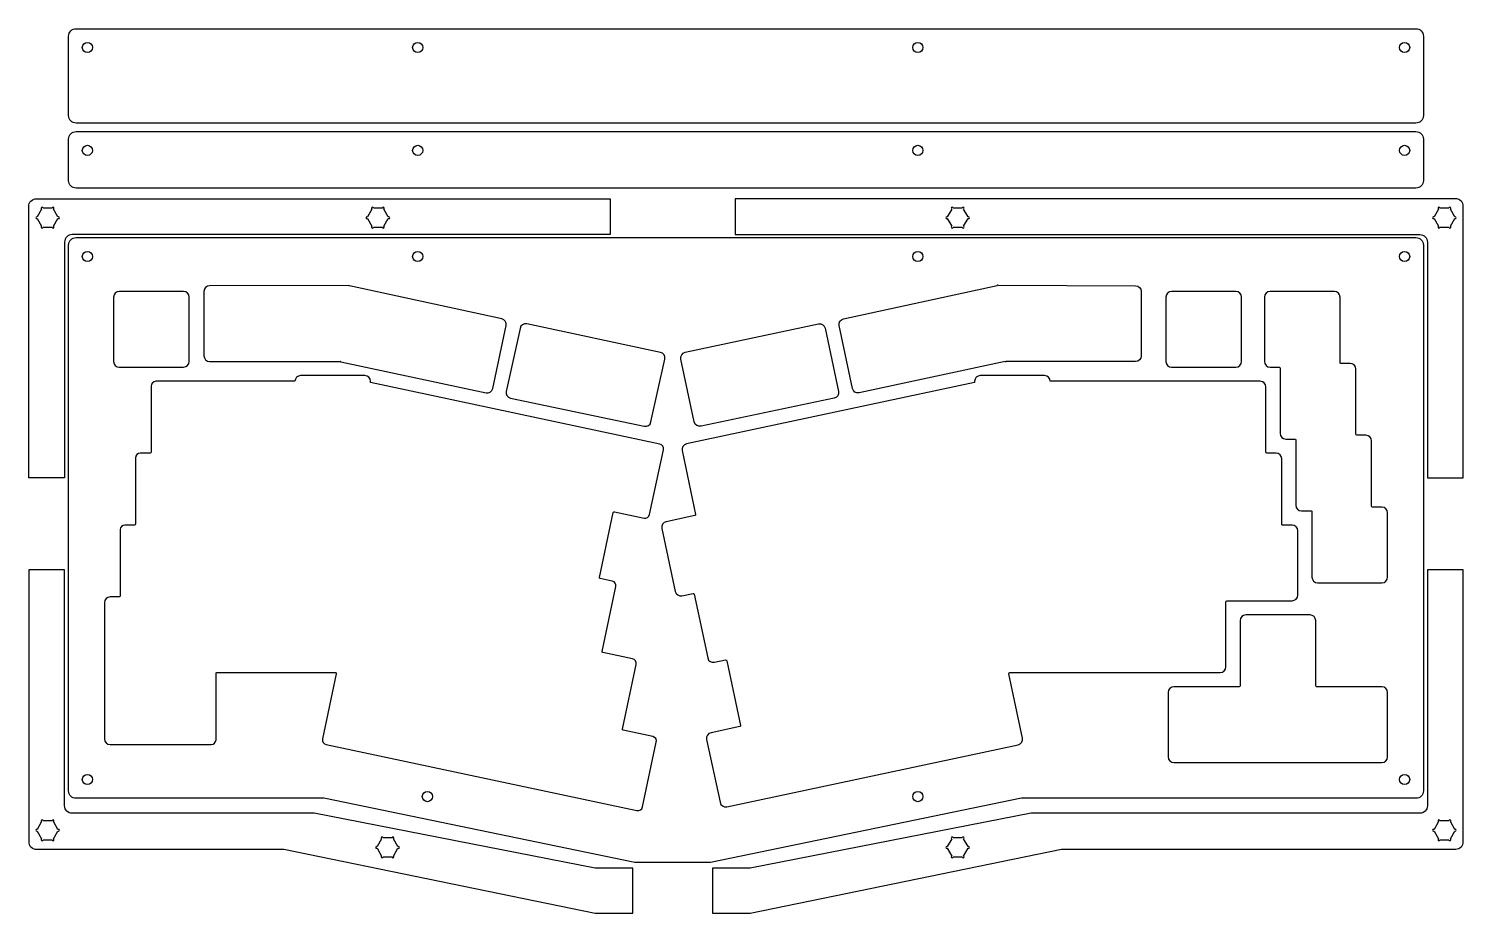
# Model space of a CAD drawing. Header units: millimetres. Extents: x -95 to 285, y -115 to 309.
# Drawn here: x -95 to 285.2, y 75 to 309.4 of the extents above; entities that cross this region are included whole.
import ezdxf

# ---------------------------------------------------------------- set-up
doc = ezdxf.new("R2010")
doc.units = ezdxf.units.MM
doc.layers.get('0').update_dxf_attribs({"linetype": 'CONTINUOUS'})

msp = doc.modelspace()

# ---------------------------------------------------------------- linework, layer by layer
for p, q in [((-82.44, 309.43), (272.65, 309.43)), ((-84.44, 286.43), (-84.44, 307.43)), ((274.65, 307.43), (274.65, 286.43)), ((272.65, 284.43), (-82.44, 284.43)), ((-82.44, 282.18), (272.65, 282.18)), ((-84.44, 269.18), (-84.44, 280.18)), ((274.65, 280.18), (274.65, 269.18)), ((272.65, 267.18), (-82.44, 267.18)), ((-94.99, 190.37), (-94.99, 262.35)), ((-92.99, 264.35), (59.1, 264.35)), ((59.1, 264.35), (59.1, 254.85)), ((283.2, 264.35), (92.21, 264.35)), ((92.21, 264.35), (92.21, 254.85)), ((285.2, 190.37), (285.2, 262.35)), ((-91.56, 261.64), (-92.76, 259.56)), ((-92.76, 259.14), (-91.56, 257.06)), ((-88.8, 261.85), (-91.19, 261.85)), ((-87.23, 259.56), (-88.43, 261.64)), ((-88.43, 257.06), (-87.23, 259.14)), ((-4.03, 261.64), (-5.22, 259.56)), ((-5.22, 259.14), (-4.03, 257.06)), ((-1.27, 261.85), (-3.65, 261.85)), ((0.3, 259.56), (-0.89, 261.64)), ((-0.89, 257.06), (0.3, 259.14)), ((149.65, 261.64), (148.45, 259.56)), ((148.45, 259.14), (149.65, 257.06)), ((152.41, 261.85), (150.02, 261.85)), ((153.98, 259.56), (152.78, 261.64)), ((152.78, 257.06), (153.98, 259.14)), ((278.64, 261.64), (277.44, 259.56)), ((277.44, 259.14), (278.64, 257.06)), ((281.4, 261.85), (279.01, 261.85)), ((282.97, 259.56), (281.77, 261.64)), ((281.77, 257.06), (282.97, 259.14)), ((-91.19, 256.85), (-88.8, 256.85)), ((59.1, 254.85), (-83.5, 254.85)), ((-3.65, 256.85), (-1.27, 256.85)), ((92.21, 254.85), (273.71, 254.85)), ((150.02, 256.85), (152.41, 256.85)), ((279.01, 256.85), (281.4, 256.85)), ((-85.5, 252.85), (-85.5, 190.37)), ((-84.44, 107.48), (-84.44, 252.06)), ((-82.44, 254.06), (272.65, 254.06)), ((274.65, 252.06), (274.65, 107.48)), ((275.71, 252.85), (275.71, 190.37)), ((-53.95, 239.81), (-71, 239.81)), ((-48.54, 239.8), (-48.54, 222.75)), ((-10.18, 241.34), (-47.04, 241.3)), ((30.37, 232.54), (-9.96, 241.32)), ((120.95, 232.54), (161.68, 241.41)), ((161.89, 241.43), (198.34, 241.3)), ((199.84, 239.8), (199.84, 222.74)), ((224.96, 239.8), (207.91, 239.8)), ((251.04, 239.8), (233.99, 239.8)), ((-72.5, 238.31), (-72.5, 221.21)), ((-52.45, 221.26), (-52.45, 238.31)), ((206.41, 238.3), (206.41, 221.2)), ((226.46, 221.25), (226.46, 238.3)), ((232.49, 238.3), (232.49, 221.25)), ((252.54, 221), (252.54, 238.3)), ((27.98, 214.08), (31.52, 230.76)), ((35.23, 230.02), (31.52, 213.33)), ((72.45, 223.64), (37.01, 231.18)), ((79.01, 223.68), (114.32, 231.18)), ((116.1, 230.03), (119.65, 213.3)), ((123.34, 214.08), (119.79, 230.76)), ((-47.04, 221.25), (-12.46, 221.21)), ((-12.25, 221.19), (26.2, 212.93)), ((69.9, 205.22), (73.6, 221.87)), ((81.4, 205.22), (77.85, 221.9)), ((163.82, 221.2), (125.11, 212.93)), ((198.34, 221.24), (164.03, 221.22)), ((255.21, 220.75), (252.79, 220.75)), ((-71, 219.71), (-53.95, 219.76)), ((-5.89, 217.49), (-22.94, 217.49)), ((174.24, 217.49), (157.19, 217.49)), ((207.91, 219.7), (224.96, 219.75)), ((233.99, 219.75), (236.41, 219.75)), ((236.66, 219.51), (236.66, 202.2)), ((256.71, 201.95), (256.71, 219.25)), ((-62.54, 214.74), (-62.54, 197.19)), ((-24.44, 215.99), (-61.29, 215.99)), ((-24.44, 215.99), (-24.44, 215.99)), ((-4.39, 215.63), (-4.39, 215.99)), ((72.25, 199.34), (-4.39, 215.63)), ((155.69, 215.63), (79.31, 199.4)), ((155.69, 215.99), (155.69, 215.63)), ((231.39, 215.99), (175.74, 215.99)), ((175.74, 215.99), (175.74, 215.99)), ((232.89, 197.19), (232.89, 214.49)), ((32.68, 211.55), (68.12, 204.07)), ((118.5, 211.52), (83.18, 204.07)), ((259.38, 201.7), (256.96, 201.7)), ((69.56, 180.69), (73.21, 197.86)), ((238.16, 200.7), (240.58, 200.7)), ((240.83, 200.46), (240.83, 183.15)), ((260.88, 182.9), (260.88, 200.2)), ((-66.7, 195.69), (-66.7, 178.14)), ((-62.78, 196.94), (-65.45, 196.94)), ((78.16, 197.62), (81.76, 180.69)), ((235.57, 196.94), (233.14, 196.94)), ((237.07, 178.13), (237.07, 195.44)), ((-85.5, 190.37), (-94.99, 190.37)), ((275.71, 190.37), (285.2, 190.37)), ((263.65, 182.65), (261.12, 182.65)), ((56.28, 164.04), (59.93, 181.21)), ((60.23, 181.4), (68.08, 179.73)), ((81.57, 180.4), (73.96, 178.78)), ((242.33, 181.65), (244.85, 181.65)), ((245.1, 181.4), (245.1, 164.1)), ((265.15, 164.1), (265.15, 181.15)), ((-70.76, 176.64), (-70.76, 159.09)), ((-66.95, 177.89), (-69.51, 177.89)), ((72.8, 177), (76.35, 160.32)), ((239.84, 177.89), (237.31, 177.89)), ((241.34, 159.34), (241.34, 176.39)), ((-85.5, 165.99), (-94.99, 165.99)), ((-94.99, 165.99), (-94.99, 94.01)), ((-85.5, 103.52), (-85.5, 165.99)), ((59.67, 163.07), (56.47, 163.74)), ((285.2, 166), (275.71, 166)), ((275.71, 166), (275.71, 103.52)), ((285.2, 94.02), (285.2, 166)), ((56.98, 144.42), (60.63, 161.58)), ((78.13, 159.17), (81.08, 159.8)), ((246.6, 162.6), (263.65, 162.6)), ((-74.94, 157.34), (-74.93, 121.24)), ((-71.01, 158.84), (-73.44, 158.84)), ((81.37, 159.61), (84.97, 142.68)), ((222.29, 140.29), (222.29, 157.59)), ((222.54, 157.84), (239.84, 157.84)), ((226.05, 152.58), (226.05, 135.27)), ((244.6, 154.08), (227.55, 154.08)), ((246.1, 135.27), (246.1, 152.58)), ((65.02, 142.45), (57.18, 144.12)), ((62.34, 123.8), (65.99, 140.97)), ((86.75, 141.53), (89.7, 142.15)), ((89.99, 141.96), (93.64, 124.79)), ((-45.35, 120.99), (-45.35, 138.54)), ((-45.1, 138.79), (-13.71, 138.79)), ((-13.47, 138.48), (-17.14, 121.22)), ((168.4, 121.46), (164.78, 138.48)), ((165.03, 138.79), (189.45, 138.79)), ((189.45, 138.79), (192.18, 138.79)), ((192.18, 138.79), (220.79, 138.79)), ((207, 133.53), (207, 116.48)), ((225.8, 135.03), (208.5, 135.03)), ((263.65, 135.03), (246.34, 135.03)), ((265.15, 116.48), (265.15, 133.53)), ((70.38, 121.84), (62.53, 123.51)), ((93.45, 124.5), (85.84, 122.88)), ((-73.43, 119.74), (-46.6, 119.74)), ((-16.17, 119.74), (66.21, 102.23)), ((67.69, 103.19), (71.34, 120.35)), ((84.68, 121.1), (88.23, 104.42)), ((90.01, 103.27), (167.25, 119.69)), ((208.5, 114.98), (263.65, 114.98)), ((-16.8, 105.48), (-82.44, 105.48)), ((65.66, 88.47), (-16.8, 105.48)), ((168.12, 105.48), (85.66, 88.47)), ((272.65, 105.48), (168.12, 105.48)), ((-91.56, 99.3), (-92.76, 97.23)), ((-88.8, 99.51), (-91.19, 99.51)), ((-87.23, 97.23), (-88.43, 99.3)), ((-19.36, 101.52), (-83.5, 101.52)), ((55.1, 87), (-19.36, 101.52)), ((170.68, 101.52), (96.21, 87)), ((273.71, 101.52), (170.68, 101.52)), ((278.64, 99.3), (277.44, 97.23)), ((281.4, 99.52), (279.01, 99.52)), ((282.97, 97.23), (281.77, 99.3)), ((-92.76, 96.8), (-91.56, 94.73)), ((-88.43, 94.73), (-87.23, 96.8)), ((277.44, 96.8), (278.64, 94.73)), ((281.77, 94.73), (282.97, 96.8)), ((-92.99, 92.01), (-27.36, 92.01)), ((-91.19, 94.51), (-88.8, 94.51)), ((-27.36, 92.01), (55.1, 75.01)), ((-1.46, 94.76), (-2.66, 92.69)), ((-2.66, 92.26), (-1.46, 90.19)), ((1.3, 94.98), (-1.09, 94.98)), ((2.87, 92.69), (1.67, 94.76)), ((1.67, 90.19), (2.87, 92.26)), ((96.21, 75.01), (178.68, 92.02)), ((149.65, 94.76), (148.45, 92.69)), ((148.45, 92.26), (149.65, 90.19)), ((152.41, 94.98), (150.02, 94.98)), ((153.98, 92.69), (152.78, 94.76)), ((152.78, 90.19), (153.98, 92.26)), ((178.68, 92.02), (283.2, 92.02)), ((279.01, 94.52), (281.4, 94.52)), ((-1.09, 89.98), (1.3, 89.98)), ((85.66, 88.47), (65.66, 88.47)), ((150.02, 89.98), (152.41, 89.98)), ((65.1, 87), (55.1, 87)), ((65.1, 75.01), (65.1, 87)), ((96.21, 87), (86.21, 87)), ((86.21, 87), (86.21, 75.01)), ((55.1, 75.01), (65.1, 75.01)), ((86.21, 75.01), (96.21, 75.01))]:
    msp.add_line(p, q)
at = {"extrusion": (1.81454e-14, 3.47812e-13, -1)}
msp.add_arc((10.18, 240.34), 1, 89.9325, 102.2801, dxfattribs=at)
for centre, start, end in [((161.89, 240.43), 89.7923, 102.2801), ((-12.46, 220.21), 77.8698, 89.9333)]:
    msp.add_arc(centre, 1, start, end)
at = {"extrusion": (1.22404e-16, 2.84307e-19, -1)}
msp.add_arc((-164.03, 220.22), 1, 77.9413, 89.962, dxfattribs=at)
for points in [[(-84.44, 307.43), (-84.44, 308.54), (-83.54, 309.43), (-82.44, 309.43)], [(272.65, 309.43), (273.75, 309.43), (274.65, 308.54), (274.65, 307.43)], [(-80.79, 304.43), (-80.79, 305.17), (-80.18, 305.78), (-79.44, 305.78)], [(-79.44, 303.08), (-80.18, 303.08), (-80.79, 303.69), (-80.79, 304.43)], [(-79.44, 305.78), (-78.7, 305.78), (-78.09, 305.17), (-78.09, 304.43)], [(-78.09, 304.43), (-78.09, 303.69), (-78.7, 303.08), (-79.44, 303.08)], [(6.75, 304.43), (6.75, 305.17), (7.35, 305.78), (8.1, 305.78)], [(8.1, 303.08), (7.35, 303.08), (6.75, 303.69), (6.75, 304.43)], [(8.1, 305.78), (8.84, 305.78), (9.45, 305.17), (9.45, 304.43)], [(9.45, 304.43), (9.45, 303.69), (8.84, 303.08), (8.1, 303.08)], [(139.31, 304.43), (139.31, 305.17), (139.92, 305.78), (140.66, 305.78)], [(140.66, 303.08), (139.92, 303.08), (139.31, 303.69), (139.31, 304.43)], [(140.66, 305.78), (141.4, 305.78), (142.01, 305.17), (142.01, 304.43)], [(142.01, 304.43), (142.01, 303.69), (141.4, 303.08), (140.66, 303.08)], [(268.3, 304.43), (268.3, 305.17), (268.91, 305.78), (269.65, 305.78)], [(269.65, 303.08), (268.91, 303.08), (268.3, 303.69), (268.3, 304.43)], [(269.65, 305.78), (270.39, 305.78), (271, 305.17), (271, 304.43)], [(271, 304.43), (271, 303.69), (270.39, 303.08), (269.65, 303.08)], [(-82.44, 284.43), (-83.54, 284.43), (-84.44, 285.33), (-84.44, 286.43)], [(274.65, 286.43), (274.65, 285.33), (273.75, 284.43), (272.65, 284.43)], [(-84.44, 280.18), (-84.44, 281.28), (-83.54, 282.18), (-82.44, 282.18)], [(272.65, 282.18), (273.75, 282.18), (274.65, 281.28), (274.65, 280.18)], [(-80.79, 277.18), (-80.79, 277.92), (-80.18, 278.53), (-79.44, 278.53)], [(-79.44, 278.53), (-78.7, 278.53), (-78.09, 277.92), (-78.09, 277.18)], [(6.75, 277.18), (6.75, 277.92), (7.35, 278.53), (8.1, 278.53)], [(8.1, 278.53), (8.84, 278.53), (9.45, 277.92), (9.45, 277.18)], [(139.31, 277.18), (139.31, 277.92), (139.92, 278.53), (140.66, 278.53)], [(140.66, 278.53), (141.4, 278.53), (142.01, 277.92), (142.01, 277.18)], [(268.3, 277.18), (268.3, 277.92), (268.91, 278.53), (269.65, 278.53)], [(269.65, 278.53), (270.39, 278.53), (271, 277.92), (271, 277.18)], [(-79.44, 275.83), (-80.18, 275.83), (-80.79, 276.44), (-80.79, 277.18)], [(-78.09, 277.18), (-78.09, 276.44), (-78.7, 275.83), (-79.44, 275.83)], [(8.1, 275.83), (7.35, 275.83), (6.75, 276.44), (6.75, 277.18)], [(9.45, 277.18), (9.45, 276.44), (8.84, 275.83), (8.1, 275.83)], [(140.66, 275.83), (139.92, 275.83), (139.31, 276.44), (139.31, 277.18)], [(142.01, 277.18), (142.01, 276.44), (141.4, 275.83), (140.66, 275.83)], [(269.65, 275.83), (268.91, 275.83), (268.3, 276.44), (268.3, 277.18)], [(271, 277.18), (271, 276.44), (270.39, 275.83), (269.65, 275.83)], [(-82.44, 267.18), (-83.54, 267.18), (-84.44, 268.08), (-84.44, 269.18)], [(274.65, 269.18), (274.65, 268.08), (273.75, 267.18), (272.65, 267.18)], [(-94.99, 262.35), (-94.99, 263.45), (-94.1, 264.35), (-92.99, 264.35)], [(285.2, 262.35), (285.2, 263.45), (284.31, 264.35), (283.2, 264.35)], [(-87.11, 259.6), (-87.15, 259.6), (-87.19, 259.58), (-87.23, 259.56)], [(0.43, 259.6), (0.38, 259.6), (0.34, 259.58), (0.3, 259.56)], [(154.1, 259.6), (154.06, 259.6), (154.02, 259.58), (153.98, 259.56)], [(283.09, 259.6), (283.05, 259.6), (283.01, 259.58), (282.97, 259.56)], [(-83.5, 254.85), (-84.6, 254.85), (-85.5, 253.95), (-85.5, 252.85)], [(273.71, 254.85), (274.81, 254.85), (275.71, 253.95), (275.71, 252.85)], [(-84.44, 252.06), (-84.44, 253.17), (-83.54, 254.06), (-82.44, 254.06)], [(272.65, 254.06), (273.75, 254.06), (274.65, 253.17), (274.65, 252.06)], [(-80.79, 249.06), (-80.79, 249.81), (-80.18, 250.41), (-79.44, 250.41)], [(-79.44, 247.71), (-80.18, 247.71), (-80.79, 248.32), (-80.79, 249.06)], [(-79.44, 250.41), (-78.7, 250.41), (-78.09, 249.81), (-78.09, 249.06)], [(-78.09, 249.06), (-78.09, 248.32), (-78.7, 247.71), (-79.44, 247.71)], [(6.75, 249.06), (6.75, 249.81), (7.35, 250.41), (8.1, 250.41)], [(8.1, 247.71), (7.35, 247.71), (6.75, 248.32), (6.75, 249.06)], [(8.1, 250.41), (8.84, 250.41), (9.45, 249.81), (9.45, 249.06)], [(9.45, 249.06), (9.45, 248.32), (8.84, 247.71), (8.1, 247.71)], [(139.31, 249.06), (139.31, 249.81), (139.92, 250.41), (140.66, 250.41)], [(140.66, 247.71), (139.92, 247.71), (139.31, 248.32), (139.31, 249.06)], [(140.66, 250.41), (141.4, 250.41), (142.01, 249.81), (142.01, 249.06)], [(142.01, 249.06), (142.01, 248.32), (141.4, 247.71), (140.66, 247.71)], [(268.3, 249.06), (268.3, 249.81), (268.91, 250.41), (269.65, 250.41)], [(269.65, 247.71), (268.91, 247.71), (268.3, 248.32), (268.3, 249.06)], [(269.65, 250.41), (270.39, 250.41), (271, 249.81), (271, 249.06)], [(271, 249.06), (271, 248.32), (270.39, 247.71), (269.65, 247.71)], [(-71, 239.81), (-71.83, 239.81), (-72.5, 239.14), (-72.5, 238.31)], [(-52.45, 238.31), (-52.45, 239.14), (-53.12, 239.81), (-53.95, 239.81)], [(-47.04, 241.3), (-47.87, 241.3), (-48.54, 240.62), (-48.54, 239.8)], [(198.34, 241.3), (199.17, 241.3), (199.84, 240.62), (199.84, 239.8)], [(207.91, 239.8), (207.08, 239.8), (206.41, 239.13), (206.41, 238.3)], [(226.46, 238.3), (226.46, 239.13), (225.78, 239.8), (224.96, 239.8)], [(233.99, 239.8), (233.16, 239.8), (232.49, 239.13), (232.49, 238.3)], [(252.54, 238.3), (252.54, 239.13), (251.86, 239.8), (251.04, 239.8)], [(31.52, 230.76), (31.7, 231.57), (31.18, 232.37), (30.37, 232.54)], [(119.79, 230.76), (119.62, 231.57), (120.14, 232.37), (120.95, 232.54)], [(37.01, 231.18), (36.2, 231.35), (35.41, 230.83), (35.23, 230.02)], [(114.32, 231.18), (115.13, 231.36), (115.93, 230.84), (116.1, 230.03)], [(-72.5, 221.21), (-72.5, 220.38), (-71.83, 219.71), (-71, 219.71)], [(-53.95, 219.76), (-53.12, 219.76), (-52.45, 220.43), (-52.45, 221.26)], [(-48.54, 222.75), (-48.54, 221.93), (-47.87, 221.25), (-47.04, 221.25)], [(73.6, 221.87), (73.78, 222.68), (73.26, 223.47), (72.45, 223.64)], [(77.85, 221.9), (77.68, 222.71), (78.2, 223.51), (79.01, 223.68)], [(199.84, 222.74), (199.84, 221.91), (199.17, 221.24), (198.34, 221.24)], [(206.41, 221.2), (206.41, 220.37), (207.08, 219.7), (207.91, 219.7)], [(224.96, 219.75), (225.78, 219.75), (226.46, 220.42), (226.46, 221.25)], [(232.49, 221.25), (232.49, 220.42), (233.16, 219.75), (233.99, 219.75)], [(252.79, 220.75), (252.65, 220.75), (252.54, 220.86), (252.54, 221)], [(256.71, 219.25), (256.71, 220.08), (256.03, 220.75), (255.21, 220.75)], [(-22.94, 217.49), (-23.77, 217.49), (-24.44, 216.82), (-24.44, 215.99)], [(-4.39, 215.99), (-4.39, 216.82), (-5.06, 217.49), (-5.89, 217.49)], [(157.19, 217.49), (156.36, 217.49), (155.69, 216.82), (155.69, 215.99)], [(175.74, 215.99), (175.74, 216.82), (175.07, 217.49), (174.24, 217.49)], [(236.41, 219.75), (236.55, 219.75), (236.66, 219.64), (236.66, 219.51)], [(-61.29, 215.99), (-61.98, 215.99), (-62.54, 215.43), (-62.54, 214.74)], [(26.2, 212.93), (27.01, 212.76), (27.81, 213.27), (27.98, 214.08)], [(31.52, 213.33), (31.35, 212.52), (31.87, 211.72), (32.68, 211.55)], [(119.65, 213.3), (119.83, 212.49), (119.31, 211.69), (118.5, 211.52)], [(125.11, 212.93), (124.3, 212.76), (123.51, 213.27), (123.34, 214.08)], [(232.89, 214.49), (232.89, 215.32), (232.22, 215.99), (231.39, 215.99)], [(68.12, 204.07), (68.93, 203.9), (69.73, 204.41), (69.9, 205.22)], [(83.18, 204.07), (82.37, 203.89), (81.57, 204.41), (81.4, 205.22)], [(236.66, 202.2), (236.66, 201.37), (237.33, 200.7), (238.16, 200.7)], [(256.96, 201.7), (256.82, 201.7), (256.71, 201.81), (256.71, 201.95)], [(260.88, 200.2), (260.88, 201.03), (260.21, 201.7), (259.38, 201.7)], [(73.21, 197.86), (73.35, 198.54), (72.92, 199.2), (72.25, 199.34)], [(79.31, 199.4), (78.5, 199.22), (77.99, 198.43), (78.16, 197.62)], [(240.58, 200.7), (240.72, 200.7), (240.83, 200.59), (240.83, 200.46)], [(-65.45, 196.94), (-66.14, 196.94), (-66.7, 196.38), (-66.7, 195.69)], [(-62.54, 197.19), (-62.54, 197.05), (-62.65, 196.94), (-62.78, 196.94)], [(233.14, 196.94), (233.01, 196.94), (232.89, 197.05), (232.89, 197.19)], [(237.07, 195.44), (237.07, 196.27), (236.39, 196.94), (235.57, 196.94)], [(240.83, 183.15), (240.83, 182.32), (241.5, 181.65), (242.33, 181.65)], [(261.12, 182.65), (260.99, 182.65), (260.88, 182.76), (260.88, 182.9)], [(265.15, 181.15), (265.15, 181.98), (264.48, 182.65), (263.65, 182.65)], [(59.93, 181.21), (59.96, 181.34), (60.09, 181.43), (60.23, 181.4)], [(68.08, 179.73), (68.75, 179.59), (69.42, 180.02), (69.56, 180.69)], [(73.96, 178.78), (73.15, 178.61), (72.63, 177.81), (72.8, 177)], [(81.76, 180.69), (81.78, 180.56), (81.7, 180.43), (81.57, 180.4)], [(244.85, 181.65), (244.99, 181.65), (245.1, 181.54), (245.1, 181.4)], [(-69.51, 177.89), (-70.2, 177.89), (-70.76, 177.33), (-70.76, 176.64)], [(-66.7, 178.14), (-66.7, 178), (-66.81, 177.89), (-66.95, 177.89)], [(237.31, 177.89), (237.18, 177.89), (237.07, 178), (237.07, 178.13)], [(241.34, 176.39), (241.34, 177.22), (240.66, 177.89), (239.84, 177.89)], [(56.47, 163.74), (56.34, 163.77), (56.25, 163.9), (56.28, 164.04)], [(245.1, 164.1), (245.1, 163.27), (245.77, 162.6), (246.6, 162.6)], [(263.65, 162.6), (264.48, 162.6), (265.15, 163.27), (265.15, 164.1)], [(60.63, 161.58), (60.77, 162.26), (60.34, 162.92), (59.67, 163.07)], [(76.35, 160.32), (76.52, 159.51), (77.32, 159), (78.13, 159.17)], [(81.08, 159.8), (81.21, 159.82), (81.34, 159.74), (81.37, 159.61)], [(-73.44, 158.84), (-74.27, 158.84), (-74.94, 158.17), (-74.94, 157.34)], [(-70.76, 159.09), (-70.76, 158.95), (-70.87, 158.84), (-71.01, 158.84)], [(222.29, 157.59), (222.29, 157.73), (222.4, 157.84), (222.54, 157.84)], [(239.84, 157.84), (240.66, 157.84), (241.34, 158.51), (241.34, 159.34)], [(227.55, 154.08), (226.72, 154.08), (226.05, 153.4), (226.05, 152.58)], [(246.1, 152.58), (246.1, 153.4), (245.43, 154.08), (244.6, 154.08)], [(57.18, 144.12), (57.04, 144.15), (56.95, 144.28), (56.98, 144.42)], [(65.99, 140.97), (66.13, 141.64), (65.7, 142.31), (65.02, 142.45)], [(84.97, 142.68), (85.14, 141.87), (85.94, 141.35), (86.75, 141.53)], [(89.7, 142.15), (89.83, 142.18), (89.96, 142.1), (89.99, 141.96)], [(-45.35, 138.54), (-45.35, 138.68), (-45.24, 138.79), (-45.1, 138.79)], [(-13.71, 138.79), (-13.55, 138.79), (-13.43, 138.64), (-13.47, 138.48)], [(164.78, 138.48), (164.75, 138.64), (164.87, 138.79), (165.03, 138.79)], [(220.79, 138.79), (221.61, 138.79), (222.29, 139.46), (222.29, 140.29)], [(208.5, 135.03), (207.67, 135.03), (207, 134.35), (207, 133.53)], [(226.05, 135.27), (226.05, 135.14), (225.94, 135.03), (225.8, 135.03)], [(246.34, 135.03), (246.21, 135.03), (246.1, 135.14), (246.1, 135.27)], [(265.15, 133.53), (265.15, 134.35), (264.48, 135.03), (263.65, 135.03)], [(62.53, 123.51), (62.39, 123.53), (62.31, 123.67), (62.34, 123.8)], [(71.34, 120.35), (71.49, 121.03), (71.05, 121.69), (70.38, 121.84)], [(85.84, 122.88), (85.03, 122.71), (84.51, 121.91), (84.68, 121.1)], [(93.64, 124.79), (93.67, 124.66), (93.58, 124.53), (93.45, 124.5)], [(-74.93, 121.24), (-74.93, 120.41), (-74.26, 119.74), (-73.43, 119.74)], [(-46.6, 119.74), (-45.91, 119.74), (-45.35, 120.3), (-45.35, 120.99)], [(-17.14, 121.22), (-17.28, 120.54), (-16.85, 119.88), (-16.17, 119.74)], [(167.25, 119.69), (168.06, 119.86), (168.57, 120.65), (168.4, 121.46)], [(207, 116.48), (207, 115.65), (207.67, 114.98), (208.5, 114.98)], [(263.65, 114.98), (264.48, 114.98), (265.15, 115.65), (265.15, 116.48)], [(-80.79, 110.48), (-80.79, 111.22), (-80.18, 111.83), (-79.44, 111.83)], [(-79.44, 109.13), (-80.18, 109.13), (-80.79, 109.73), (-80.79, 110.48)], [(-79.44, 111.83), (-78.7, 111.83), (-78.09, 111.22), (-78.09, 110.48)], [(-78.09, 110.48), (-78.09, 109.73), (-78.7, 109.13), (-79.44, 109.13)], [(268.3, 110.48), (268.3, 111.22), (268.91, 111.83), (269.65, 111.83)], [(269.65, 109.13), (268.91, 109.13), (268.3, 109.73), (268.3, 110.48)], [(269.65, 111.83), (270.39, 111.83), (271, 111.22), (271, 110.48)], [(271, 110.48), (271, 109.73), (270.39, 109.13), (269.65, 109.13)], [(-82.44, 105.48), (-83.54, 105.48), (-84.44, 106.37), (-84.44, 107.48)], [(9.31, 105.94), (9.31, 106.68), (9.92, 107.29), (10.66, 107.29)], [(10.66, 107.29), (11.4, 107.29), (12.01, 106.68), (12.01, 105.94)], [(139.31, 105.94), (139.31, 106.68), (139.92, 107.29), (140.66, 107.29)], [(140.66, 107.29), (141.4, 107.29), (142.01, 106.68), (142.01, 105.94)], [(274.65, 107.48), (274.65, 106.37), (273.75, 105.48), (272.65, 105.48)], [(-83.5, 101.52), (-84.6, 101.52), (-85.5, 102.41), (-85.5, 103.52)], [(10.66, 104.59), (9.92, 104.59), (9.31, 105.2), (9.31, 105.94)], [(12.01, 105.94), (12.01, 105.2), (11.4, 104.59), (10.66, 104.59)], [(66.21, 102.23), (66.89, 102.08), (67.55, 102.51), (67.69, 103.19)], [(88.23, 104.42), (88.4, 103.61), (89.2, 103.1), (90.01, 103.27)], [(140.66, 104.59), (139.92, 104.59), (139.31, 105.2), (139.31, 105.94)], [(142.01, 105.94), (142.01, 105.2), (141.4, 104.59), (140.66, 104.59)], [(275.71, 103.52), (275.71, 102.41), (274.81, 101.52), (273.71, 101.52)], [(-87.11, 97.26), (-87.15, 97.26), (-87.19, 97.25), (-87.23, 97.23)], [(283.09, 97.27), (283.05, 97.27), (283.01, 97.25), (282.97, 97.23)], [(-94.99, 94.01), (-95, 92.91), (-94.1, 92.01), (-92.99, 92.01)], [(2.99, 92.73), (2.94, 92.73), (2.9, 92.71), (2.87, 92.69)], [(154.1, 92.73), (154.06, 92.73), (154.02, 92.71), (153.98, 92.69)], [(283.2, 92.02), (284.31, 92.02), (285.2, 92.91), (285.2, 94.02)]]:
    msp.add_open_spline(points, degree=3)
for points, knots in [([(-92.76, 259.56), (-92.8, 259.58), (-92.84, 259.6), (-92.88, 259.6), (-93.02, 259.6), (-93.13, 259.49), (-93.13, 259.35), (-93.13, 259.21), (-93.02, 259.1), (-92.88, 259.1), (-92.84, 259.1), (-92.8, 259.11), (-92.76, 259.14)], [10, 10, 10, 10, 11, 11, 11, 12, 12, 12, 13, 13, 13, 14, 14, 14, 14]), ([(-91.19, 261.85), (-91.19, 261.99), (-91.3, 262.1), (-91.58, 262.1), (-91.69, 261.99), (-91.69, 261.85), (-91.69, 261.76), (-91.64, 261.68), (-91.56, 261.64)], [6, 6, 6, 6, 7, 7, 8, 8, 8, 9, 9, 9, 9]), ([(-88.43, 261.64), (-88.35, 261.68), (-88.3, 261.76), (-88.3, 261.85), (-88.3, 261.99), (-88.41, 262.1), (-88.55, 262.1), (-88.69, 262.1), (-88.8, 261.99), (-88.8, 261.85)], [2, 2, 2, 2, 3, 3, 3, 4, 4, 4, 5, 5, 5, 5]), ([(-87.23, 259.14), (-87.19, 259.11), (-87.15, 259.1), (-87.11, 259.1), (-86.97, 259.1), (-86.86, 259.21), (-86.86, 259.35), (-86.86, 259.49), (-86.97, 259.6), (-87.11, 259.6)], [23, 23, 23, 23, 24, 24, 24, 25, 25, 25, 26, 26, 26, 26]), ([(-5.22, 259.56), (-5.26, 259.58), (-5.3, 259.6), (-5.35, 259.6), (-5.48, 259.6), (-5.6, 259.49), (-5.6, 259.35), (-5.6, 259.21), (-5.48, 259.1), (-5.35, 259.1), (-5.3, 259.1), (-5.26, 259.11), (-5.22, 259.14)], [10, 10, 10, 10, 11, 11, 11, 12, 12, 12, 13, 13, 13, 14, 14, 14, 14]), ([(-3.65, 261.85), (-3.65, 261.99), (-3.77, 262.1), (-4.04, 262.1), (-4.15, 261.99), (-4.15, 261.85), (-4.15, 261.76), (-4.1, 261.68), (-4.03, 261.64)], [6, 6, 6, 6, 7, 7, 8, 8, 8, 9, 9, 9, 9]), ([(-0.89, 261.64), (-0.82, 261.68), (-0.77, 261.76), (-0.77, 261.85), (-0.77, 261.99), (-0.88, 262.1), (-1.02, 262.1), (-1.15, 262.1), (-1.27, 261.99), (-1.27, 261.85)], [2, 2, 2, 2, 3, 3, 3, 4, 4, 4, 5, 5, 5, 5]), ([(0.3, 259.14), (0.34, 259.11), (0.38, 259.1), (0.43, 259.1), (0.56, 259.1), (0.68, 259.21), (0.68, 259.35), (0.68, 259.49), (0.56, 259.6), (0.43, 259.6)], [23, 23, 23, 23, 24, 24, 24, 25, 25, 25, 26, 26, 26, 26]), ([(148.45, 259.56), (148.41, 259.58), (148.37, 259.6), (148.33, 259.6), (148.19, 259.6), (148.08, 259.49), (148.08, 259.35), (148.08, 259.21), (148.19, 259.1), (148.33, 259.1), (148.37, 259.1), (148.41, 259.11), (148.45, 259.14)], [10, 10, 10, 10, 11, 11, 11, 12, 12, 12, 13, 13, 13, 14, 14, 14, 14]), ([(150.02, 261.85), (150.02, 261.99), (149.91, 262.1), (149.63, 262.1), (149.52, 261.99), (149.52, 261.85), (149.52, 261.76), (149.57, 261.68), (149.65, 261.64)], [6, 6, 6, 6, 7, 7, 8, 8, 8, 9, 9, 9, 9]), ([(152.78, 261.64), (152.86, 261.68), (152.91, 261.76), (152.91, 261.85), (152.91, 261.99), (152.8, 262.1), (152.66, 262.1), (152.52, 262.1), (152.41, 261.99), (152.41, 261.85)], [2, 2, 2, 2, 3, 3, 3, 4, 4, 4, 5, 5, 5, 5]), ([(153.98, 259.14), (154.02, 259.11), (154.06, 259.1), (154.1, 259.1), (154.24, 259.1), (154.35, 259.21), (154.35, 259.35), (154.35, 259.49), (154.24, 259.6), (154.1, 259.6)], [23, 23, 23, 23, 24, 24, 24, 25, 25, 25, 26, 26, 26, 26]), ([(277.44, 259.56), (277.4, 259.58), (277.36, 259.6), (277.32, 259.6), (277.18, 259.6), (277.07, 259.49), (277.07, 259.35), (277.07, 259.21), (277.18, 259.1), (277.32, 259.1), (277.36, 259.1), (277.4, 259.11), (277.44, 259.14)], [10, 10, 10, 10, 11, 11, 11, 12, 12, 12, 13, 13, 13, 14, 14, 14, 14]), ([(279.01, 261.85), (279.01, 261.99), (278.9, 262.1), (278.62, 262.1), (278.51, 261.99), (278.51, 261.85), (278.51, 261.76), (278.56, 261.68), (278.64, 261.64)], [6, 6, 6, 6, 7, 7, 8, 8, 8, 9, 9, 9, 9]), ([(281.77, 261.64), (281.85, 261.68), (281.9, 261.76), (281.9, 261.85), (281.9, 261.99), (281.79, 262.1), (281.65, 262.1), (281.51, 262.1), (281.4, 261.99), (281.4, 261.85)], [2, 2, 2, 2, 3, 3, 3, 4, 4, 4, 5, 5, 5, 5]), ([(282.97, 259.14), (283.01, 259.11), (283.05, 259.1), (283.09, 259.1), (283.23, 259.1), (283.34, 259.21), (283.34, 259.35), (283.34, 259.49), (283.23, 259.6), (283.09, 259.6)], [23, 23, 23, 23, 24, 24, 24, 25, 25, 25, 26, 26, 26, 26]), ([(-91.56, 257.06), (-91.64, 257.02), (-91.69, 256.94), (-91.69, 256.85), (-91.69, 256.71), (-91.58, 256.6), (-91.3, 256.6), (-91.19, 256.71), (-91.19, 256.85)], [15, 15, 15, 15, 16, 16, 16, 17, 17, 18, 18, 18, 18]), ([(-88.8, 256.85), (-88.8, 256.71), (-88.69, 256.6), (-88.55, 256.6), (-88.41, 256.6), (-88.3, 256.71), (-88.3, 256.85), (-88.3, 256.94), (-88.35, 257.02), (-88.43, 257.06)], [19, 19, 19, 19, 20, 20, 20, 21, 21, 21, 22, 22, 22, 22]), ([(-4.03, 257.06), (-4.1, 257.02), (-4.15, 256.94), (-4.15, 256.85), (-4.15, 256.71), (-4.04, 256.6), (-3.77, 256.6), (-3.65, 256.71), (-3.65, 256.85)], [15, 15, 15, 15, 16, 16, 16, 17, 17, 18, 18, 18, 18]), ([(-1.27, 256.85), (-1.27, 256.71), (-1.15, 256.6), (-1.02, 256.6), (-0.88, 256.6), (-0.77, 256.71), (-0.77, 256.85), (-0.77, 256.94), (-0.82, 257.02), (-0.89, 257.06)], [19, 19, 19, 19, 20, 20, 20, 21, 21, 21, 22, 22, 22, 22]), ([(149.65, 257.06), (149.57, 257.02), (149.52, 256.94), (149.52, 256.85), (149.52, 256.71), (149.63, 256.6), (149.91, 256.6), (150.02, 256.71), (150.02, 256.85)], [15, 15, 15, 15, 16, 16, 16, 17, 17, 18, 18, 18, 18]), ([(152.41, 256.85), (152.41, 256.71), (152.52, 256.6), (152.66, 256.6), (152.8, 256.6), (152.91, 256.71), (152.91, 256.85), (152.91, 256.94), (152.86, 257.02), (152.78, 257.06)], [19, 19, 19, 19, 20, 20, 20, 21, 21, 21, 22, 22, 22, 22]), ([(278.64, 257.06), (278.56, 257.02), (278.51, 256.94), (278.51, 256.85), (278.51, 256.71), (278.62, 256.6), (278.9, 256.6), (279.01, 256.71), (279.01, 256.85)], [15, 15, 15, 15, 16, 16, 16, 17, 17, 18, 18, 18, 18]), ([(281.4, 256.85), (281.4, 256.71), (281.51, 256.6), (281.65, 256.6), (281.79, 256.6), (281.9, 256.71), (281.9, 256.85), (281.9, 256.94), (281.85, 257.02), (281.77, 257.06)], [19, 19, 19, 19, 20, 20, 20, 21, 21, 21, 22, 22, 22, 22]), ([(-91.19, 99.51), (-91.19, 99.65), (-91.3, 99.76), (-91.58, 99.76), (-91.69, 99.65), (-91.69, 99.51), (-91.69, 99.42), (-91.64, 99.34), (-91.56, 99.3)], [6, 6, 6, 6, 7, 7, 8, 8, 8, 9, 9, 9, 9]), ([(-88.43, 99.3), (-88.35, 99.34), (-88.3, 99.42), (-88.3, 99.51), (-88.3, 99.65), (-88.41, 99.76), (-88.55, 99.76), (-88.69, 99.76), (-88.8, 99.65), (-88.8, 99.51)], [2, 2, 2, 2, 3, 3, 3, 4, 4, 4, 5, 5, 5, 5]), ([(279.01, 99.52), (279.01, 99.65), (278.9, 99.77), (278.62, 99.77), (278.51, 99.65), (278.51, 99.52), (278.51, 99.42), (278.56, 99.35), (278.64, 99.3)], [6, 6, 6, 6, 7, 7, 8, 8, 8, 9, 9, 9, 9]), ([(281.77, 99.3), (281.85, 99.35), (281.9, 99.42), (281.9, 99.52), (281.9, 99.65), (281.79, 99.77), (281.65, 99.77), (281.51, 99.77), (281.4, 99.65), (281.4, 99.52)], [2, 2, 2, 2, 3, 3, 3, 4, 4, 4, 5, 5, 5, 5]), ([(-92.76, 97.23), (-92.8, 97.25), (-92.84, 97.26), (-92.88, 97.26), (-93.02, 97.26), (-93.13, 97.15), (-93.13, 97.01), (-93.13, 96.88), (-93.02, 96.76), (-92.88, 96.76), (-92.84, 96.76), (-92.8, 96.78), (-92.76, 96.8)], [10, 10, 10, 10, 11, 11, 11, 12, 12, 12, 13, 13, 13, 14, 14, 14, 14]), ([(-87.23, 96.8), (-87.19, 96.78), (-87.15, 96.76), (-87.11, 96.76), (-86.97, 96.76), (-86.86, 96.88), (-86.86, 97.01), (-86.86, 97.15), (-86.97, 97.26), (-87.11, 97.26)], [23, 23, 23, 23, 24, 24, 24, 25, 25, 25, 26, 26, 26, 26]), ([(-1.09, 94.98), (-1.09, 95.11), (-1.2, 95.23), (-1.48, 95.23), (-1.59, 95.11), (-1.59, 94.98), (-1.59, 94.88), (-1.54, 94.81), (-1.46, 94.76)], [6, 6, 6, 6, 7, 7, 8, 8, 8, 9, 9, 9, 9]), ([(1.67, 94.76), (1.74, 94.81), (1.8, 94.88), (1.8, 94.98), (1.8, 95.11), (1.68, 95.23), (1.55, 95.23), (1.41, 95.23), (1.3, 95.11), (1.3, 94.98)], [2, 2, 2, 2, 3, 3, 3, 4, 4, 4, 5, 5, 5, 5]), ([(150.02, 94.98), (150.02, 95.12), (149.91, 95.23), (149.63, 95.23), (149.52, 95.12), (149.52, 94.98), (149.52, 94.88), (149.57, 94.81), (149.65, 94.76)], [6, 6, 6, 6, 7, 7, 8, 8, 8, 9, 9, 9, 9]), ([(152.78, 94.76), (152.86, 94.81), (152.91, 94.88), (152.91, 94.98), (152.91, 95.12), (152.8, 95.23), (152.66, 95.23), (152.52, 95.23), (152.41, 95.12), (152.41, 94.98)], [2, 2, 2, 2, 3, 3, 3, 4, 4, 4, 5, 5, 5, 5]), ([(277.44, 97.23), (277.4, 97.25), (277.36, 97.27), (277.32, 97.27), (277.18, 97.27), (277.07, 97.15), (277.07, 97.02), (277.07, 96.88), (277.18, 96.77), (277.32, 96.77), (277.36, 96.77), (277.4, 96.78), (277.44, 96.8)], [10, 10, 10, 10, 11, 11, 11, 12, 12, 12, 13, 13, 13, 14, 14, 14, 14]), ([(282.97, 96.8), (283.01, 96.78), (283.05, 96.77), (283.09, 96.77), (283.23, 96.77), (283.34, 96.88), (283.34, 97.02), (283.34, 97.15), (283.23, 97.27), (283.09, 97.27)], [23, 23, 23, 23, 24, 24, 24, 25, 25, 25, 26, 26, 26, 26]), ([(-91.56, 94.73), (-91.64, 94.68), (-91.69, 94.61), (-91.69, 94.51), (-91.69, 94.38), (-91.58, 94.26), (-91.3, 94.26), (-91.19, 94.38), (-91.19, 94.51)], [15, 15, 15, 15, 16, 16, 16, 17, 17, 18, 18, 18, 18]), ([(-88.8, 94.51), (-88.8, 94.38), (-88.69, 94.26), (-88.55, 94.26), (-88.41, 94.26), (-88.3, 94.38), (-88.3, 94.51), (-88.3, 94.61), (-88.35, 94.68), (-88.43, 94.73)], [19, 19, 19, 19, 20, 20, 20, 21, 21, 21, 22, 22, 22, 22]), ([(-2.66, 92.69), (-2.7, 92.71), (-2.74, 92.73), (-2.78, 92.73), (-2.92, 92.73), (-3.03, 92.61), (-3.03, 92.48), (-3.03, 92.34), (-2.92, 92.23), (-2.78, 92.23), (-2.74, 92.23), (-2.7, 92.24), (-2.66, 92.26)], [10, 10, 10, 10, 11, 11, 11, 12, 12, 12, 13, 13, 13, 14, 14, 14, 14]), ([(2.87, 92.26), (2.9, 92.24), (2.94, 92.23), (2.99, 92.23), (3.13, 92.23), (3.24, 92.34), (3.24, 92.48), (3.24, 92.61), (3.13, 92.73), (2.99, 92.73)], [23, 23, 23, 23, 24, 24, 24, 25, 25, 25, 26, 26, 26, 26]), ([(148.45, 92.69), (148.41, 92.71), (148.37, 92.73), (148.33, 92.73), (148.19, 92.73), (148.08, 92.62), (148.08, 92.48), (148.08, 92.34), (148.19, 92.23), (148.33, 92.23), (148.37, 92.23), (148.41, 92.24), (148.45, 92.26)], [10, 10, 10, 10, 11, 11, 11, 12, 12, 12, 13, 13, 13, 14, 14, 14, 14]), ([(153.98, 92.26), (154.02, 92.24), (154.06, 92.23), (154.1, 92.23), (154.24, 92.23), (154.35, 92.34), (154.35, 92.48), (154.35, 92.62), (154.24, 92.73), (154.1, 92.73)], [23, 23, 23, 23, 24, 24, 24, 25, 25, 25, 26, 26, 26, 26]), ([(278.64, 94.73), (278.56, 94.69), (278.51, 94.61), (278.51, 94.52), (278.51, 94.38), (278.62, 94.27), (278.9, 94.27), (279.01, 94.38), (279.01, 94.52)], [15, 15, 15, 15, 16, 16, 16, 17, 17, 18, 18, 18, 18]), ([(281.4, 94.52), (281.4, 94.38), (281.51, 94.27), (281.65, 94.27), (281.79, 94.27), (281.9, 94.38), (281.9, 94.52), (281.9, 94.61), (281.85, 94.69), (281.77, 94.73)], [19, 19, 19, 19, 20, 20, 20, 21, 21, 21, 22, 22, 22, 22]), ([(-1.46, 90.19), (-1.54, 90.15), (-1.59, 90.07), (-1.59, 89.98), (-1.59, 89.84), (-1.48, 89.73), (-1.2, 89.73), (-1.09, 89.84), (-1.09, 89.98)], [15, 15, 15, 15, 16, 16, 16, 17, 17, 18, 18, 18, 18]), ([(1.3, 89.98), (1.3, 89.84), (1.41, 89.73), (1.55, 89.73), (1.68, 89.73), (1.8, 89.84), (1.8, 89.98), (1.8, 90.07), (1.74, 90.15), (1.67, 90.19)], [19, 19, 19, 19, 20, 20, 20, 21, 21, 21, 22, 22, 22, 22]), ([(149.65, 90.19), (149.57, 90.15), (149.52, 90.07), (149.52, 89.98), (149.52, 89.84), (149.63, 89.73), (149.91, 89.73), (150.02, 89.84), (150.02, 89.98)], [15, 15, 15, 15, 16, 16, 16, 17, 17, 18, 18, 18, 18]), ([(152.41, 89.98), (152.41, 89.84), (152.52, 89.73), (152.66, 89.73), (152.8, 89.73), (152.91, 89.84), (152.91, 89.98), (152.91, 90.07), (152.86, 90.15), (152.78, 90.19)], [19, 19, 19, 19, 20, 20, 20, 21, 21, 21, 22, 22, 22, 22])]:
    msp.add_open_spline(points, degree=3, knots=knots)

doc.saveas('drawing.dxf')
